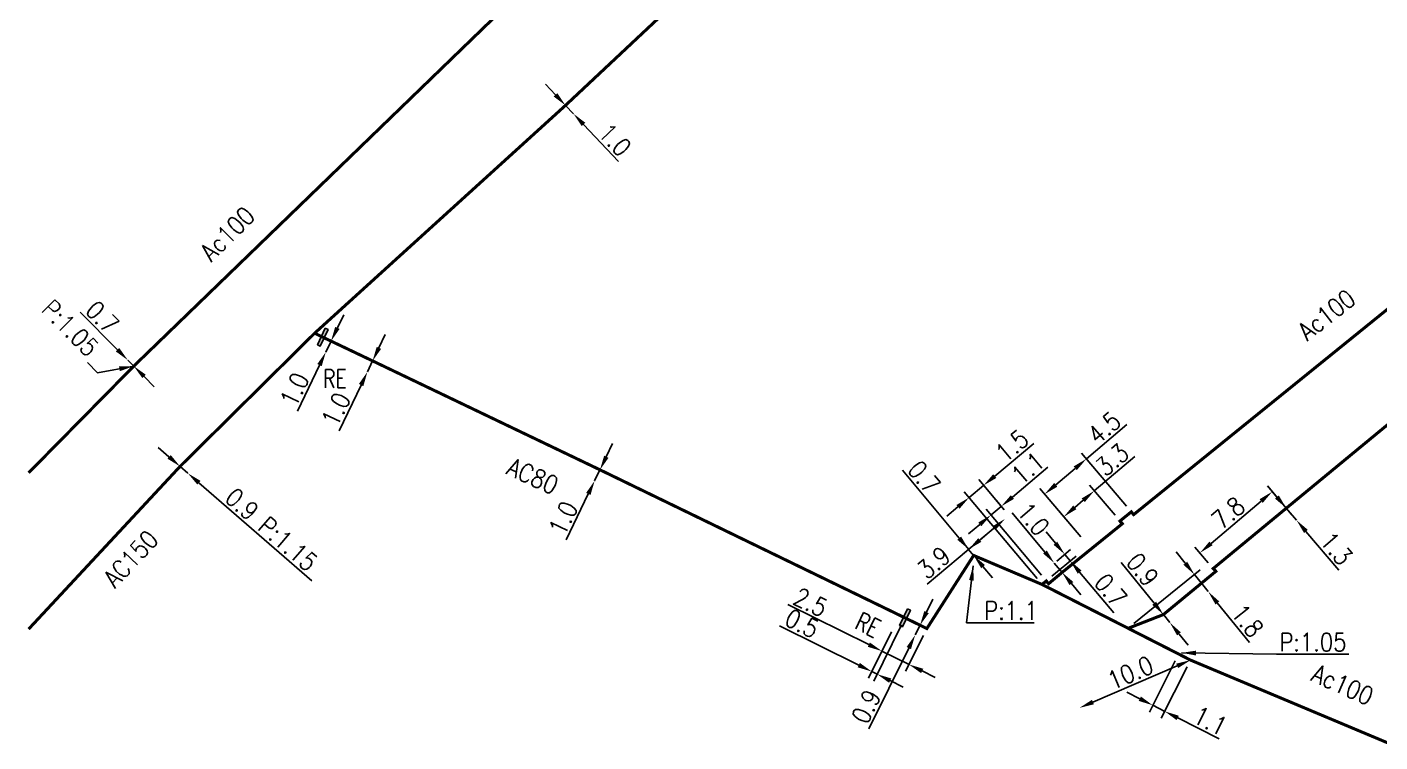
# Model space of a CAD drawing. Header units: millimetres. Extents: x 138988 to 140002, y 128990 to 130001.
# Drawn here: x 138999.9 to 139111.2, y 129249.7 to 129308.6 of the extents above; entities that cross this region are included whole.
import ezdxf
from ezdxf.enums import TextEntityAlignment as Align

# ---------------------------------------------------------------- set-up
doc = ezdxf.new("R2010")
doc.units = ezdxf.units.MM
doc.header["$PDMODE"] = 34
doc.linetypes.add('L_25_AP', pattern=[2000, 1000, 1000])
doc.layers.get('0').update_dxf_attribs({"linetype": 'CONTINUOUS'})
doc.layers.get('Defpoints').update_dxf_attribs({"linetype": 'CONTINUOUS'})
doc.layers.add('L_150', color=1, linetype='CONTINUOUS')
doc.layers.add('L_340', color=7, linetype='CONTINUOUS')
doc.styles.get("Standard").update_dxf_attribs({"font": 'romans.shx', "width": 0.85})
doc.dimstyles.get("Standard").update_dxf_attribs({"dimtxt": 1.5, "dimasz": 1.2, "dimexe": 0.625, "dimexo": 0.625, "dimgap": 0.25, "dimtad": 1, "dimdec": 1, "dimzin": 0, "dimdsep": 46, "dimtxsty": 'Standard', "dimcen": -0.5, "dimadec": 0, "dimazin": 0, "dimtfac": 1, "dimtdec": 1, "dimtmove": 0, "dimatfit": 3, "dimfxl": 0, "dimtolj": 1, "dimtzin": 0, "dimarcsym": 0})

# ---------------------------------------------------------------- blocks, each defined once
blk = doc.blocks.new('*D971')
at = {"layer": 'Defpoints', "color": 0, "linetype": 'Continuous', "transparency": 16777216}
for p in [(139084.17, 129264.21), (139084.44, 129264.45), (139084.81, 129263.45)]:
    blk.add_point(p, dxfattribs=at)
at = {"layer": 'L_150', "color": 0, "linetype": 'Continuous', "lineweight": -2, "transparency": 16777216}
for p, q in [((139083.67, 129265.36), (139080.98, 129268.58)), ((139084.64, 129264.62), (139084.92, 129264.85)), ((139085.08, 129263.68), (139084.44, 129264.45)), ((139085.29, 129263.85), (139085.56, 129264.08)), ((139085.85, 129262.76), (139086.62, 129261.84))]:
    blk.add_line(p, q, dxfattribs=at)
at = {"layer": 'L_150', "color": 0, "linetype": 'Continuous', "transparency": 16777216}
for points in [[(139083.82, 129265.49), (139083.52, 129265.24), (139084.44, 129264.45)], [(139086.01, 129262.89), (139085.7, 129262.63), (139085.08, 129263.68)]]:
    blk.add_solid(points, dxfattribs=at)
at = {"layer": 'L_150', "color": 0, "linetype": 'Continuous', "transparency": 16777216, "insert": (139082.71, 129268.07), "char_height": 1.5, "attachment_point": 5, "rotation": 309.9593}
blk.add_mtext('\\A1;1.0', dxfattribs=at)
blk = doc.blocks.new('*D972')
at = {"layer": 'Defpoints', "color": 0, "linetype": 'Continuous', "transparency": 16777216}
for p in [(139080.07, 129269.12), (139080.7, 129268.36), (139083.78, 129262.98)]:
    blk.add_point(p, dxfattribs=at)
at = {"layer": 'L_150', "color": 0, "linetype": 'Continuous', "lineweight": -2, "transparency": 16777216}
for p, q in [((139080.99, 129269.89), (139083.92, 129272.35)), ((139079.23, 129268.41), (139080.07, 129269.12)), ((139080.3, 129268.84), (139079.67, 129269.6)), ((139083.38, 129263.46), (139078.82, 129268.89)), ((139078.31, 129267.64), (139077.39, 129266.87))]:
    blk.add_line(p, q, dxfattribs=at)
at = {"layer": 'L_150', "color": 0, "linetype": 'Continuous', "transparency": 16777216}
for points in [[(139080.86, 129270.04), (139081.12, 129269.74), (139080.07, 129269.12)], [(139078.18, 129267.79), (139078.43, 129267.49), (139079.23, 129268.41)]]:
    blk.add_solid(points, dxfattribs=at)
at = {"layer": 'L_150', "color": 0, "linetype": 'Continuous', "transparency": 16777216, "insert": (139082.27, 129272.27), "char_height": 1.5, "attachment_point": 5, "rotation": 39.9593}
blk.add_mtext('\\A1;1.1', dxfattribs=at)
blk = doc.blocks.new('*D973')
at = {"layer": 'Defpoints', "color": 0, "linetype": 'Continuous', "transparency": 16777216}
for p in [(139085.75, 129264.63), (139084.17, 129264.22), (139083.77, 129262.97)]:
    blk.add_point(p, dxfattribs=at)
at = {"layer": 'L_150', "color": 0, "linetype": 'Continuous', "lineweight": -2, "transparency": 16777216}
for p, q in [((139084.53, 129266.09), (139083.76, 129267.01)), ((139084.25, 129263.37), (139086.23, 129265.03)), ((139084.65, 129264.62), (139085.78, 129265.57)), ((139085.3, 129265.17), (139085.75, 129264.63)), ((139086.52, 129263.71), (139089.33, 129260.36))]:
    blk.add_line(p, q, dxfattribs=at)
at = {"layer": 'L_150', "color": 0, "linetype": 'Continuous', "transparency": 16777216}
for points in [[(139084.68, 129266.21), (139084.38, 129265.96), (139085.3, 129265.17)], [(139086.68, 129263.84), (139086.37, 129263.58), (139085.75, 129264.63)]]:
    blk.add_solid(points, dxfattribs=at)
at = {"layer": 'L_150', "color": 0, "linetype": 'Continuous', "transparency": 16777216, "insert": (139089.08, 129262.22), "char_height": 1.5, "attachment_point": 5, "rotation": 309.9593}
blk.add_mtext('\\A1;0.7', dxfattribs=at)
blk = doc.blocks.new('*D983')
at = {"layer": 'Defpoints', "color": 0, "linetype": 'Continuous', "transparency": 16777216}
for p in [(139093.42, 129260.21), (139093.95, 129259.55), (139093.95, 129259.55)]:
    blk.add_point(p, dxfattribs=at)
at = {"layer": 'L_150', "color": 0, "linetype": 'Continuous', "lineweight": -2, "transparency": 16777216}
for p, q in [((139092.66, 129261.14), (139089.95, 129264.49)), ((139093.95, 129259.55), (139093.42, 129260.21)), ((139094.71, 129258.61), (139095.46, 129257.68))]:
    blk.add_line(p, q, dxfattribs=at)
at = {"layer": 'L_150', "color": 0, "linetype": 'Continuous', "transparency": 16777216}
for points in [[(139092.82, 129261.27), (139092.51, 129261.01), (139093.42, 129260.21)], [(139094.86, 129258.74), (139094.55, 129258.49), (139093.95, 129259.55)]]:
    blk.add_solid(points, dxfattribs=at)
at = {"layer": 'L_150', "color": 0, "linetype": 'Continuous', "transparency": 16777216, "insert": (139091.71, 129263.91), "char_height": 1.5, "attachment_point": 5, "rotation": 308.9631}
blk.add_mtext('\\A1;0.9', dxfattribs=at)
blk = doc.blocks.new('*D984')
at = {"layer": 'Defpoints', "color": 0, "linetype": 'Continuous', "transparency": 16777216}
for p in [(139103.54, 129268.97), (139104.38, 129267.98), (139104.38, 129267.98)]:
    blk.add_point(p, dxfattribs=at)
at = {"layer": 'L_150', "color": 0, "linetype": 'Continuous', "lineweight": -2, "transparency": 16777216}
for p, q in [((139102.76, 129269.89), (139101.99, 129270.8)), ((139103.54, 129268.97), (139104.38, 129267.98)), ((139105.15, 129267.06), (139107.86, 129263.86))]:
    blk.add_line(p, q, dxfattribs=at)
at = {"layer": 'L_150', "color": 0, "linetype": 'Continuous', "transparency": 16777216}
for points in [[(139102.92, 129270.02), (139102.61, 129269.76), (139103.54, 129268.97)], [(139105.31, 129267.19), (139105, 129266.93), (139104.38, 129267.98)]]:
    blk.add_solid(points, dxfattribs=at)
at = {"layer": 'L_150', "color": 0, "linetype": 'Continuous', "transparency": 16777216, "insert": (139107.66, 129265.65), "char_height": 1.5, "attachment_point": 5, "rotation": 310.2413}
blk.add_mtext('\\A1;1.3', dxfattribs=at)
blk = doc.blocks.new('*D985')
at = {"layer": 'Defpoints', "color": 0, "linetype": 'Continuous', "transparency": 16777216}
for p in [(139102.38, 129270.33), (139104.38, 129267.98), (139097.52, 129264)]:
    blk.add_point(p, dxfattribs=at)
at = {"layer": 'L_150', "color": 0, "linetype": 'Continuous', "lineweight": -2, "transparency": 16777216}
for p, q in [((139103.97, 129268.45), (139101.98, 129270.81)), ((139097.34, 129266.07), (139101.47, 129269.56)), ((139097.11, 129264.48), (139096.02, 129265.77))]:
    blk.add_line(p, q, dxfattribs=at)
at = {"layer": 'L_150', "color": 0, "linetype": 'Continuous', "transparency": 16777216}
for points in [[(139101.34, 129269.71), (139101.6, 129269.41), (139102.38, 129270.33)], [(139097.21, 129266.22), (139097.47, 129265.92), (139096.43, 129265.29)]]:
    blk.add_solid(points, dxfattribs=at)
at = {"layer": 'L_150', "color": 0, "linetype": 'Continuous', "transparency": 16777216, "insert": (139098.76, 129268.58), "char_height": 1.5, "attachment_point": 5, "rotation": 40.2413}
blk.add_mtext('\\A1;7.8', dxfattribs=at)
blk = doc.blocks.new('*D1002')
at = {"layer": 'Defpoints', "color": 0, "linetype": 'Continuous', "transparency": 16777216}
for p in [(139078.62, 129270.85), (139080.7, 129268.36), (139083.43, 129262.69)]:
    blk.add_point(p, dxfattribs=at)
at = {"layer": 'L_150', "color": 0, "linetype": 'Continuous', "lineweight": -2, "transparency": 16777216}
for p, q in [((139079.54, 129271.62), (139082.75, 129274.31)), ((139080.3, 129268.84), (139078.22, 129271.33)), ((139083.03, 129263.17), (139077.03, 129270.33)), ((139077.43, 129269.85), (139078.62, 129270.85)), ((139076.51, 129269.08), (139075.59, 129268.31))]:
    blk.add_line(p, q, dxfattribs=at)
at = {"layer": 'L_150', "color": 0, "linetype": 'Continuous', "transparency": 16777216}
for points in [[(139079.41, 129271.77), (139079.67, 129271.46), (139078.62, 129270.85)], [(139076.38, 129269.23), (139076.64, 129268.93), (139077.43, 129269.85)]]:
    blk.add_solid(points, dxfattribs=at)
at = {"layer": 'L_150', "color": 0, "linetype": 'Continuous', "transparency": 16777216, "insert": (139080.96, 129274.11), "char_height": 1.5, "attachment_point": 5, "rotation": 39.9593}
blk.add_mtext('\\A1;1.5', dxfattribs=at)
blk = doc.blocks.new('*D1003')
at = {"layer": 'Defpoints', "color": 0, "linetype": 'Continuous', "transparency": 16777216}
for p in [(139085.22, 129268.26), (139089.84, 129267.91), (139087.04, 129266.12)]:
    blk.add_point(p, dxfattribs=at)
at = {"layer": 'L_150', "color": 0, "linetype": 'Continuous', "lineweight": -2, "transparency": 16777216}
for p, q in [((139087.73, 129270.4), (139091.07, 129273.23)), ((139089.44, 129268.39), (139087.33, 129270.87)), ((139086.13, 129269.04), (139086.82, 129269.62)), ((139086.63, 129266.6), (139084.81, 129268.74))]:
    blk.add_line(p, q, dxfattribs=at)
at = {"layer": 'L_150', "color": 0, "linetype": 'Continuous', "transparency": 16777216}
for points in [[(139086.69, 129269.77), (139086.95, 129269.47), (139087.73, 129270.4)], [(139086, 129269.19), (139086.26, 129268.89), (139085.22, 129268.26)]]:
    blk.add_solid(points, dxfattribs=at)
at = {"layer": 'L_150', "color": 0, "linetype": 'Continuous', "transparency": 16777216, "insert": (139089.21, 129272.96), "char_height": 1.5, "attachment_point": 5, "rotation": 40.3121}
blk.add_mtext('\\A1;3.3', dxfattribs=at)
blk = doc.blocks.new('*D1004')
at = {"layer": 'Defpoints', "color": 0, "linetype": 'Continuous', "transparency": 16777216}
for p in [(139083.64, 129270.12), (139090.78, 129268.67), (139087.04, 129266.12)]:
    blk.add_point(p, dxfattribs=at)
at = {"layer": 'L_150', "color": 0, "linetype": 'Continuous', "lineweight": -2, "transparency": 16777216}
for p, q in [((139087.08, 129273.03), (139090.41, 129275.86)), ((139090.37, 129269.15), (139086.67, 129273.51)), ((139084.56, 129270.89), (139086.16, 129272.25)), ((139086.63, 129266.6), (139083.24, 129270.6))]:
    blk.add_line(p, q, dxfattribs=at)
at = {"layer": 'L_150', "color": 0, "linetype": 'Continuous', "transparency": 16777216}
for points in [[(139086.03, 129272.41), (139086.29, 129272.1), (139087.08, 129273.03)], [(139084.43, 129271.05), (139084.69, 129270.74), (139083.64, 129270.12)]]:
    blk.add_solid(points, dxfattribs=at)
at = {"layer": 'L_150', "color": 0, "linetype": 'Continuous', "transparency": 16777216, "insert": (139088.55, 129275.59), "char_height": 1.5, "attachment_point": 5, "rotation": 40.3121}
blk.add_mtext('\\A1;4.5', dxfattribs=at)
blk = doc.blocks.new('*D1036')
at = {"layer": 'Defpoints', "color": 0, "linetype": 'Continuous', "transparency": 16777216}
for p in [(139097.11, 129262.1), (139097.11, 129262.1), (139090.52, 129259.08)]:
    blk.add_point(p, dxfattribs=at)
at = {"layer": 'L_150', "color": 0, "linetype": 'Continuous', "lineweight": -2, "transparency": 16777216}
for p, q in [((139095.22, 129264.43), (139094.47, 129265.37)), ((139091, 129259.48), (139096.46, 129263.89)), ((139095.98, 129263.5), (139097.11, 129262.1)), ((139097.86, 129261.17), (139100.5, 129257.91))]:
    blk.add_line(p, q, dxfattribs=at)
at = {"layer": 'L_150', "color": 0, "linetype": 'Continuous', "transparency": 16777216}
for points in [[(139095.38, 129264.56), (139095.07, 129264.31), (139095.98, 129263.5)], [(139098.02, 129261.29), (139097.71, 129261.04), (139097.11, 129262.1)]]:
    blk.add_solid(points, dxfattribs=at)
at = {"layer": 'L_150', "color": 0, "linetype": 'Continuous', "transparency": 16777216, "insert": (139100.34, 129259.7), "char_height": 1.5, "attachment_point": 5, "rotation": 308.9632}
blk.add_mtext('\\A1;1.8', dxfattribs=at)
blk = doc.blocks.new('*D1037')
at = {"layer": 'Defpoints', "color": 0, "linetype": 'Continuous', "transparency": 16777216}
for p in [(139024.9, 129282.73), (139024.47, 129281.83), (139024.47, 129281.83)]:
    blk.add_point(p, dxfattribs=at)
at = {"layer": 'L_150', "color": 0, "linetype": 'Continuous', "lineweight": -2, "transparency": 16777216}
for p, q in [((139025.42, 129283.82), (139025.94, 129284.9)), ((139024.9, 129282.73), (139024.47, 129281.83)), ((139023.95, 129280.75), (139022.14, 129276.97))]:
    blk.add_line(p, q, dxfattribs=at)
at = {"layer": 'L_150', "color": 0, "linetype": 'Continuous', "transparency": 16777216}
for points in [[(139025.24, 129283.9), (139025.6, 129283.73), (139024.9, 129282.73)], [(139023.77, 129280.84), (139024.13, 129280.66), (139024.47, 129281.83)]]:
    blk.add_solid(points, dxfattribs=at)
at = {"layer": 'L_150', "color": 0, "linetype": 'Continuous', "transparency": 16777216, "insert": (139021.89, 129278.75), "char_height": 1.5, "attachment_point": 5, "rotation": 64.4162}
blk.add_mtext('\\A1;1.0', dxfattribs=at)
blk = doc.blocks.new('*D1038')
at = {"layer": 'Defpoints', "color": 0, "linetype": 'Continuous', "transparency": 16777216}
for p in [(139047.04, 129272.13), (139046.6, 129271.23), (139046.6, 129271.23)]:
    blk.add_point(p, dxfattribs=at)
at = {"layer": 'L_150', "color": 0, "linetype": 'Continuous', "lineweight": -2, "transparency": 16777216}
for p, q in [((139047.56, 129273.21), (139048.08, 129274.29)), ((139047.04, 129272.13), (139046.6, 129271.23)), ((139046.08, 129270.15), (139044.26, 129266.37))]:
    blk.add_line(p, q, dxfattribs=at)
at = {"layer": 'L_150', "color": 0, "linetype": 'Continuous', "transparency": 16777216}
for points in [[(139047.38, 129273.29), (139047.74, 129273.12), (139047.04, 129272.13)], [(139045.9, 129270.23), (139046.26, 129270.06), (139046.6, 129271.23)]]:
    blk.add_solid(points, dxfattribs=at)
at = {"layer": 'L_150', "color": 0, "linetype": 'Continuous', "transparency": 16777216, "insert": (139044.01, 129268.15), "char_height": 1.5, "attachment_point": 5, "rotation": 64.2594}
blk.add_mtext('\\A1;1.0', dxfattribs=at)
blk = doc.blocks.new('*D1039')
at = {"layer": 'Defpoints', "color": 0, "linetype": 'Continuous', "transparency": 16777216}
for p in [(139073.39, 129259.34), (139072.99, 129258.53), (139072.99, 129258.53)]:
    blk.add_point(p, dxfattribs=at)
at = {"layer": 'L_150', "color": 0, "linetype": 'Continuous', "lineweight": -2, "transparency": 16777216}
for p, q in [((139073.92, 129260.41), (139074.45, 129261.49)), ((139073.39, 129259.34), (139072.99, 129258.53)), ((139072.46, 129257.45), (139069.17, 129250.8))]:
    blk.add_line(p, q, dxfattribs=at)
at = {"layer": 'L_150', "color": 0, "linetype": 'Continuous', "transparency": 16777216}
for points in [[(139073.74, 129260.5), (139074.1, 129260.32), (139073.39, 129259.34)], [(139072.28, 129257.54), (139072.64, 129257.36), (139072.99, 129258.53)]]:
    blk.add_solid(points, dxfattribs=at)
at = {"layer": 'L_150', "color": 0, "linetype": 'Continuous', "transparency": 16777216, "insert": (139068.96, 129252.64), "char_height": 1.5, "attachment_point": 5, "rotation": 63.6956}
blk.add_mtext('\\A1;0.9', dxfattribs=at)
blk = doc.blocks.new('*D1040')
at = {"layer": 'Defpoints', "color": 0, "linetype": 'Continuous', "transparency": 16777216}
for p in [(139071.31, 129259.36), (139073.95, 129259.06), (139070.25, 129257.2)]:
    blk.add_point(p, dxfattribs=at)
at = {"layer": 'L_150', "color": 0, "linetype": 'Continuous', "lineweight": -2, "transparency": 16777216}
for p, q in [((139069.17, 129257.74), (139062.51, 129261.03)), ((139071.03, 129258.8), (139069.97, 129256.64)), ((139073.67, 129258.5), (139072.2, 129255.54)), ((139072.48, 129256.1), (139070.25, 129257.2)), ((139073.56, 129255.57), (139074.63, 129255.04))]:
    blk.add_line(p, q, dxfattribs=at)
at = {"layer": 'L_150', "color": 0, "linetype": 'Continuous', "transparency": 16777216}
for points in [[(139069.26, 129257.91), (139069.08, 129257.56), (139070.25, 129257.2)], [(139073.65, 129255.75), (139073.47, 129255.39), (139072.48, 129256.1)]]:
    blk.add_solid(points, dxfattribs=at)
at = {"layer": 'L_150', "color": 0, "linetype": 'Continuous', "transparency": 16777216, "insert": (139064.38, 129261.22), "char_height": 1.5, "attachment_point": 5, "rotation": 333.6956}
blk.add_mtext('\\A1;2.5', dxfattribs=at)
blk = doc.blocks.new('*D1041')
at = {"layer": 'Defpoints', "color": 0, "linetype": 'Continuous', "transparency": 16777216}
for p in [(139071.31, 129259.36), (139072.15, 129259.94), (139069.41, 129255.52)]:
    blk.add_point(p, dxfattribs=at)
at = {"layer": 'L_340', "color": 0, "linetype": 'Continuous', "lineweight": -2, "transparency": 16777216}
for p, q in [((139068.34, 129256.05), (139061.81, 129259.28)), ((139071.87, 129259.37), (139069.58, 129254.74)), ((139071.03, 129258.8), (139069.14, 129254.96)), ((139069.86, 129255.3), (139069.41, 129255.52)), ((139070.93, 129254.77), (139072.01, 129254.24))]:
    blk.add_line(p, q, dxfattribs=at)
at = {"layer": 'L_340', "color": 0, "linetype": 'Continuous', "transparency": 16777216}
for points in [[(139068.43, 129256.23), (139068.25, 129255.87), (139069.41, 129255.52)], [(139071.02, 129254.95), (139070.84, 129254.59), (139069.86, 129255.3)]]:
    blk.add_solid(points, dxfattribs=at)
at = {"layer": 'L_340', "color": 0, "linetype": 'Continuous', "transparency": 16777216, "insert": (139063.67, 129259.48), "char_height": 1.5, "attachment_point": 5, "rotation": 333.6956}
blk.add_mtext('\\A1;0.5', dxfattribs=at)
blk = doc.blocks.new('*D1042')
at = {"layer": 'Defpoints', "color": 0, "linetype": 'Continuous', "transparency": 16777216}
for p in [(139080.38, 129268.09), (139080.38, 129268.09), (139077.8, 129265.08)]:
    blk.add_point(p, dxfattribs=at)
at = {"layer": 'L_150', "color": 0, "linetype": 'Continuous', "lineweight": -2, "transparency": 16777216}
for p, q in [((139079.46, 129267.32), (139078.31, 129266.35)), ((139077.4, 129265.56), (139076.98, 129266.06)), ((139077.39, 129265.58), (139073.97, 129262.72))]:
    blk.add_line(p, q, dxfattribs=at)
at = {"layer": 'L_150', "color": 0, "linetype": 'Continuous', "transparency": 16777216}
for points in [[(139079.33, 129267.47), (139079.59, 129267.16), (139080.38, 129268.09)], [(139078.18, 129266.5), (139078.43, 129266.2), (139077.39, 129265.58)]]:
    blk.add_solid(points, dxfattribs=at)
at = {"layer": 'L_150', "color": 0, "linetype": 'Continuous', "transparency": 16777216, "insert": (139074.52, 129264.49), "char_height": 1.5, "attachment_point": 5, "rotation": 39.9593}
blk.add_mtext('\\A1;3.9', dxfattribs=at)
blk = doc.blocks.new('*D1043')
at = {"layer": 'Defpoints', "color": 0, "linetype": 'Continuous', "transparency": 16777216}
for p in [(139080.38, 129268.09), (139077.39, 129265.58), (139077.8, 129265.08)]:
    blk.add_point(p, dxfattribs=at)
at = {"layer": 'L_150', "color": 0, "linetype": 'Continuous', "lineweight": -2, "transparency": 16777216}
for p, q in [((139076.62, 129266.5), (139071.93, 129272.09)), ((139079.9, 129267.69), (139076.91, 129265.18)), ((139077.8, 129265.08), (139077.39, 129265.58)), ((139078.57, 129264.16), (139079.35, 129263.24))]:
    blk.add_line(p, q, dxfattribs=at)
at = {"layer": 'L_150', "color": 0, "linetype": 'Continuous', "transparency": 16777216}
for points in [[(139076.77, 129266.63), (139076.46, 129266.37), (139077.39, 129265.58)], [(139078.73, 129264.29), (139078.42, 129264.03), (139077.8, 129265.08)]]:
    blk.add_solid(points, dxfattribs=at)
at = {"layer": 'L_150', "color": 0, "linetype": 'Continuous', "transparency": 16777216, "insert": (139073.72, 129271.52), "char_height": 1.5, "attachment_point": 5, "rotation": 309.9593}
blk.add_mtext('\\A1;0.7', dxfattribs=at)
blk = doc.blocks.new('*D1048')
at = {"layer": 'Defpoints', "color": 0, "linetype": 'Continuous', "transparency": 16777216}
for p in [(139095.66, 129256.46), (139086.52, 129252.53), (139086.52, 129252.53)]:
    blk.add_point(p, dxfattribs=at)
at = {"layer": 'L_150', "color": 0, "linetype": 'Continuous', "lineweight": -2, "transparency": 16777216}
blk.add_line((139094.56, 129255.99), (139087.62, 129253), dxfattribs=at)
at = {"layer": 'L_150', "color": 0, "linetype": 'Continuous', "transparency": 16777216}
for points in [[(139094.48, 129256.17), (139094.64, 129255.81), (139095.66, 129256.46)], [(139087.54, 129253.19), (139087.7, 129252.82), (139086.52, 129252.53)]]:
    blk.add_solid(points, dxfattribs=at)
at = {"layer": 'L_150', "color": 0, "linetype": 'Continuous', "transparency": 16777216, "insert": (139090.7, 129255.42), "char_height": 1.5, "attachment_point": 5, "rotation": 23.2828}
blk.add_mtext('\\A1;10.0', dxfattribs=at)
blk = doc.blocks.new('*D1049')
at = {"layer": 'Defpoints', "color": 0, "linetype": 'Continuous', "transparency": 16777216}
for p in [(139094.68, 129256.96), (139095.66, 129256.46), (139093.53, 129252.24)]:
    blk.add_point(p, dxfattribs=at)
at = {"layer": 'L_150', "color": 0, "linetype": 'Continuous', "lineweight": -2, "transparency": 16777216}
for p, q in [((139094.4, 129256.4), (139092.27, 129252.18)), ((139095.38, 129255.91), (139093.25, 129251.68)), ((139091.48, 129253.28), (139090.41, 129253.82)), ((139092.55, 129252.74), (139093.53, 129252.24)), ((139094.6, 129251.7), (139098.01, 129249.98))]:
    blk.add_line(p, q, dxfattribs=at)
at = {"layer": 'L_150', "color": 0, "linetype": 'Continuous', "transparency": 16777216}
for points in [[(139091.57, 129253.46), (139091.39, 129253.1), (139092.55, 129252.74)], [(139094.69, 129251.88), (139094.51, 129251.52), (139093.53, 129252.24)]]:
    blk.add_solid(points, dxfattribs=at)
at = {"layer": 'L_150', "color": 0, "linetype": 'Continuous', "transparency": 16777216, "insert": (139097.29, 129251.46), "char_height": 1.5, "attachment_point": 5, "rotation": 333.2059}
blk.add_mtext('\\A1;1.1', dxfattribs=at)
blk = doc.blocks.new('*D1050')
at = {"layer": 'Defpoints', "color": 0, "linetype": 'Continuous', "transparency": 16777216}
for p in [(139114.74, 129249.31), (139114.74, 129249.31), (139114.4, 129248.59)]:
    blk.add_point(p, dxfattribs=at)
at = {"layer": 'L_150', "color": 0, "linetype": 'Continuous', "lineweight": -2, "transparency": 16777216}
for p, q in [((139115.27, 129250.39), (139115.79, 129251.47)), ((139114.74, 129249.31), (139114.4, 129248.59)), ((139113.87, 129247.51), (139111.97, 129243.57))]:
    blk.add_line(p, q, dxfattribs=at)
at = {"layer": 'L_150', "color": 0, "linetype": 'Continuous', "transparency": 16777216}
for points in [[(139115.09, 129250.48), (139115.45, 129250.3), (139114.74, 129249.31)], [(139113.69, 129247.59), (139114.05, 129247.42), (139114.4, 129248.59)]]:
    blk.add_solid(points, dxfattribs=at)
at = {"layer": 'L_150', "color": 0, "linetype": 'Continuous', "transparency": 16777216, "insert": (139111.76, 129245.43), "char_height": 1.5, "attachment_point": 5, "rotation": 64.2284}
blk.add_mtext('\\A1;0.8', dxfattribs=at)
blk = doc.blocks.new('L_340_20')
at = {"linetype": 'Continuous'}
blk.add_hatch(color=0, dxfattribs=at).paths.add_polyline_path([(0.125, 0.75), (-0.125, 0.75), (-0.125, -0.75), (0.125, -0.75)])
at = {"color": 0, "linetype": 'Continuous'}
blk.add_lwpolyline([(-0.125, 0.75), (0.125, 0.75), (0.125, -0.75), (-0.125, -0.75)], close=True, dxfattribs=at)
at = {"color": 0, "linetype": 'Continuous', "width": 0.75}
for tag, height, flags, p in [('RE', 1.5, 8, (0, 3)), ('DEF_LEG', 1.2, 3, (0, -5)), ('DEF_COUP', 1.2, 3, (0, -7.5)), ('DEF_TYPE', 1.2, 3, (0, -10))]:
    blk.add_attdef(tag, text='', height=height, dxfattribs=dict(at, flags=flags)).set_placement(p, align=Align.MIDDLE)
blk = doc.blocks.new('*D1066')
at = {"layer": 'Defpoints', "color": 0, "linetype": 'Continuous', "transparency": 16777216}
for p in [(139012.47, 129272.41), (139013.11, 129271.85), (139013.11, 129271.85)]:
    blk.add_point(p, dxfattribs=at)
at = {"layer": 'L_150', "color": 0, "linetype": 'Continuous', "lineweight": -2, "transparency": 16777216}
for p, q in [((139011.56, 129273.2), (139010.66, 129273.98)), ((139012.47, 129272.41), (139013.11, 129271.85)), ((139014.02, 129271.07), (139023.33, 129262.98))]:
    blk.add_line(p, q, dxfattribs=at)
at = {"layer": 'L_150', "color": 0, "linetype": 'Continuous', "transparency": 16777216}
for points in [[(139011.7, 129273.35), (139011.43, 129273.05), (139012.47, 129272.41)], [(139014.15, 129271.22), (139013.89, 129270.92), (139013.11, 129271.85)]]:
    blk.add_solid(points, dxfattribs=at)
at = {"layer": 'L_150', "color": 0, "linetype": 'Continuous', "transparency": 16777216, "insert": (139019.99, 129267.21), "char_height": 1.5, "attachment_point": 5, "rotation": 319.054}
blk.add_mtext('\\A1;0.9 P:1.15', dxfattribs=at)
blk = doc.blocks.new('*D1067')
at = {"layer": 'Defpoints', "color": 0, "linetype": 'Continuous', "transparency": 16777216}
for p in [(139008.17, 129281.16), (139008.17, 129281.16), (139008.66, 129280.67)]:
    blk.add_point(p, dxfattribs=at)
at = {"layer": 'L_150', "color": 0, "linetype": 'Continuous', "lineweight": -2, "transparency": 16777216}
for p, q in [((139007.32, 129282.02), (139004.24, 129285.12)), ((139008.66, 129280.67), (139008.17, 129281.16)), ((139009.51, 129279.82), (139010.35, 129278.96))]:
    blk.add_line(p, q, dxfattribs=at)
at = {"layer": 'L_150', "color": 0, "linetype": 'Continuous', "transparency": 16777216}
for points in [[(139007.47, 129282.16), (139007.18, 129281.88), (139008.17, 129281.16)], [(139009.65, 129279.96), (139009.37, 129279.68), (139008.66, 129280.67)]]:
    blk.add_solid(points, dxfattribs=at)
at = {"layer": 'L_150', "color": 0, "linetype": 'Continuous', "transparency": 16777216, "insert": (139006.07, 129284.7), "char_height": 1.5, "attachment_point": 5, "rotation": 314.7812}
blk.add_mtext('\\A1;0.7', dxfattribs=at)
blk = doc.blocks.new('*D1074')
at = {"layer": 'Defpoints', "color": 0, "linetype": 'Continuous', "transparency": 16777216}
for p in [(139027.89, 129280.19), (139027.89, 129280.19), (139028.32, 129281.1)]:
    blk.add_point(p, dxfattribs=at)
at = {"layer": 'L_150', "color": 0, "linetype": 'Continuous', "lineweight": -2, "transparency": 16777216}
for p, q in [((139028.84, 129282.18), (139029.36, 129283.26)), ((139028.32, 129281.1), (139027.89, 129280.19)), ((139027.37, 129279.11), (139025.57, 129275.33))]:
    blk.add_line(p, q, dxfattribs=at)
at = {"layer": 'L_150', "color": 0, "linetype": 'Continuous', "transparency": 16777216}
for points in [[(139028.66, 129282.26), (139029.02, 129282.09), (139028.32, 129281.1)], [(139027.19, 129279.2), (139027.56, 129279.02), (139027.89, 129280.19)]]:
    blk.add_solid(points, dxfattribs=at)
at = {"layer": 'L_150', "color": 0, "linetype": 'Continuous', "transparency": 16777216, "insert": (139025.31, 129277.11), "char_height": 1.5, "attachment_point": 5, "rotation": 64.4162}
blk.add_mtext('\\A1;1.0', dxfattribs=at)
blk = doc.blocks.new('*D1075')
at = {"layer": 'Defpoints', "color": 0, "linetype": 'Continuous', "transparency": 16777216}
for p in [(139044.2, 129302.14), (139044.86, 129301.45), (139044.86, 129301.45)]:
    blk.add_point(p, dxfattribs=at)
at = {"layer": 'L_150', "color": 0, "linetype": 'Continuous', "lineweight": -2, "transparency": 16777216}
for p, q in [((139043.38, 129303.01), (139042.56, 129303.88)), ((139044.2, 129302.14), (139044.86, 129301.45)), ((139045.68, 129300.58), (139048.56, 129297.53))]:
    blk.add_line(p, q, dxfattribs=at)
at = {"layer": 'L_150', "color": 0, "linetype": 'Continuous', "transparency": 16777216}
for points in [[(139043.53, 129303.15), (139043.23, 129302.87), (139044.2, 129302.14)], [(139045.83, 129300.71), (139045.53, 129300.44), (139044.86, 129301.45)]]:
    blk.add_solid(points, dxfattribs=at)
at = {"layer": 'L_150', "color": 0, "linetype": 'Continuous', "transparency": 16777216, "insert": (139048.26, 129299.3), "char_height": 1.5, "attachment_point": 5, "rotation": 313.363}
blk.add_mtext('\\A1;1.0', dxfattribs=at)

msp = doc.modelspace()

# ---------------------------------------------------------------- linework, layer by layer
at = {"layer": 'L_150', "linetype": 'L_25_AP', "const_width": 0.25, "flags": 128}
for points in [[(139000, 129259.01), (139012.47, 129272.41), (139023.55, 129283.38), (139044.2, 129302.14), (139064.48, 129321.16), (139094.12, 129348.94), (139117.12, 129370.61), (139139.79, 129391.7), (139141.69, 129393.63), (139144.44, 129396.23), (139145.6, 129397.34), (139145.6, 129397.34), (139145.6, 129397.34), (139145.6, 129397.34), (139145.6, 129397.34), (139145.6, 129397.34), (139151.34, 129409.19), (139151.34, 129409.19), (139152.18, 129411.04), (139153.28, 129412.94), (139153.45, 129413.55), (139154.7, 129415.76), (139162.6, 129430.5), (139163.06, 129431.93), (139171.37, 129457.53), (139189.8, 129519.45), (139193.18, 129531.81), (139198.43, 129554.97), (139201.53, 129569.46), (139206.15, 129590.56), (139208.69, 129602.22), (139209.66, 129605.65), (139210.58, 129609.08)], [(139050.47, 129436.04), (139052.23, 129436.62), (139061.79, 129437.18), (139076.94, 129437.76), (139082.14, 129437.97), (139082.33, 129438.43), (139083.11, 129438.62), (139097.52, 129436.45), (139097.52, 129436.45), (139125.38, 129414.38), (139135.09, 129406.89), (139135.09, 129406.89), (139136.52, 129405.75), (139133.88, 129402.15), (139130.41, 129397.4), (139126.02, 129391.49), (139120.08, 129385.79), (139091.57, 129358.56), (139060.9, 129330.16), (139058.11, 129327.62), (139056.25, 129325.91), (139040.58, 129311.55), (139008.66, 129280.67), (139000, 129271.88)], [(139195.03, 129356.55), (139195.92, 129354.63), (139192.89, 129352.12), (139192.89, 129352.12), (139192.89, 129352.12), (139172.76, 129335.84), (139168.63, 129332.38), (139166.83, 129330.87), (139166.44, 129331.32), (139165.1, 129330.2), (139165.48, 129329.75), (139144.76, 129312.64), (139131.02, 129301.27), (139131.02, 129301.27), (139130.63, 129301.73), (139128.97, 129300.36), (139129.42, 129299.81), (139116.65, 129289.23), (139090.97, 129268.44), (139090.78, 129268.67), (139089.84, 129267.91), (139090.04, 129267.69), (139085.08, 129263.68), (139083.97, 129262.75), (139083.78, 129262.98), (139083.43, 129262.69)], [(139090.52, 129259.08), (139093.42, 129260.21), (139093.42, 129260.21), (139093.42, 129260.21), (139097.74, 129263.77), (139097.52, 129264), (139103.54, 129268.97), (139118.09, 129280.97), (139132.69, 129293.32), (139133.15, 129292.75), (139134.7, 129294.02), (139135.42, 129295.27), (139137.77, 129297.21), (139145.85, 129303.73), (139158.57, 129314.58), (139166.27, 129320.88), (139169.43, 129323.56), (139170.07, 129322.82), (139170.66, 129323.29), (139172.26, 129324.65), (139173.45, 129326.76), (139177.59, 129330.25), (139200.35, 129348.74), (139200.51, 129348.87), (139203.32, 129349.48), (139203.32, 129349.48)], [(139023.55, 129283.38), (139024.22, 129283.05)], [(139024.22, 129283.05), (139024.9, 129282.73), (139028.32, 129281.1), (139047.04, 129272.13), (139072.15, 129259.94)], [(139072.15, 129259.94), (139073.95, 129259.06), (139077.8, 129265.08), (139083.43, 129262.69), (139090.52, 129259.08), (139095.66, 129256.46), (139114.4, 129248.59), (139136.61, 129236.77), (139150.74, 129230.02), (139162.77, 129224.01), (139163.3, 129223.74), (139162.99, 129223.07), (139164.88, 129222.16), (139165.19, 129222.81), (139165.64, 129222.59), (139178.7, 129216.41), (139178.7, 129216.41), (139178.7, 129216.41), (139178.74, 129216.5), (139179.6, 129216.08)]]:
    msp.add_lwpolyline(points, dxfattribs=at)

# ---------------------------------------------------------------- block references
at = {"layer": 'L_340'}
ref = msp.add_blockref('L_340_20', (139024.22, 129283.05), dxfattribs=dict(at, rotation=334.7301860106994))
ref.add_attrib('RE', 'RE', dxfattribs={"layer": '0', "color": 0, "linetype": 'Continuous', "height": 1.5, "width": 0.75, "flags": 8}).set_placement((139025.22, 129279.64), align=Align.MIDDLE)
ref = msp.add_blockref('L_340_20', (139072.15, 129259.94), dxfattribs=dict(at, rotation=334.1013133656555))
ref.add_attrib('RE', 'RE', dxfattribs={"layer": '0', "color": 0, "linetype": 'Continuous', "height": 1.5, "rotation": 334.1013, "width": 0.75, "flags": 8}).set_placement((139069.11, 129259.36), align=Align.MIDDLE)

# ---------------------------------------------------------------- texts
at = {"layer": 'L_150', "linetype": 'Continuous', "width": 0.85}
for s, rotation, p in [('Ac100', 44.7812, (139016.37, 129291.57)), ('Ac100', 38.0014, (139106.86, 129284.9)), ('AC150', 47.0623, (139008.41, 129264.81))]:
    msp.add_text(s, height=1.5, rotation=rotation, dxfattribs=at).set_placement(p, align=Align.MIDDLE)
for s, rotation, p in [('AC80', 335.5713, (139039.23, 129271.83)), ('Ac100', 335.9874, (139105.48, 129254.81))]:
    msp.add_text(s, height=1.5, rotation=rotation, dxfattribs=at).set_placement(p)
at = {"layer": 'L_150', "linetype": 'Continuous', "insert": (139004.84, 129281.32), "char_height": 1.5, "attachment_point": 9, "rotation": 314.7812}
msp.add_mtext('P:1.05', dxfattribs=at)
at = {"layer": 'L_150', "linetype": 'Continuous', "char_height": 1.5}
for s, insert, attachment_point in [('P:1.1', (139078.66, 129260.54), 4), ('P:1.05', (139102.97, 129257.19), 7)]:
    msp.add_mtext(s, dxfattribs=dict(at, insert=insert, attachment_point=attachment_point))

# ---------------------------------------------------------------- dimensions: what is measured, and where the dimension line sits
at = {"layer": 'L_150', "linetype": 'Continuous'}
for base, p1, p2, angle, picture, middle in [((139044.856, 129301.448), (139044.20371322, 129302.13866776), (139044.856, 129301.448), 133.36296012, '*D1075', (139047.53013057, 129298.61652182)), ((139008.17, 129281.16), (139008.66, 129280.67), (139008.17, 129281.16), 314.7812, '*D1067', (139005.36, 129283.99)), ((139024.47, 129281.83), (139024.9, 129282.73), (139024.47, 129281.83), 64.4162, '*D1037', (139022.79, 129278.32)), ((139027.89, 129280.19), (139028.32, 129281.1), (139027.89, 129280.19), 64.4162, '*D1074', (139026.21, 129276.68)), ((139083.64, 129270.12), (139090.78, 129268.67), (139087.04, 129266.12), 40.3121, '*D1004', (139089.2, 129274.83)), ((139078.62, 129270.85), (139083.43, 129262.69), (139080.7, 129268.36), 219.9593, '*D1002', (139081.61, 129273.35)), ((139085.22, 129268.26), (139089.84, 129267.91), (139087.04, 129266.12), 40.3121, '*D1003', (139089.86, 129272.2)), ((139046.6, 129271.23), (139047.04, 129272.13), (139046.6, 129271.23), 64.2594, '*D1038', (139044.91, 129267.72)), ((139080.07, 129269.12), (139083.78, 129262.98), (139080.7, 129268.36), 219.9593, '*D972', (139082.91, 129271.5)), ((139077.39, 129265.58), (139077.8, 129265.08), (139080.38, 129268.09), 309.9593, '*D1043', (139072.95, 129270.88)), ((139102.38, 129270.33), (139097.52, 129264), (139104.38, 129267.98), 220.2413, '*D985', (139099.41, 129267.81)), ((139104.38, 129267.98), (139103.54, 129268.97), (139104.38, 129267.98), 130.2413, '*D984', (139106.89, 129265)), ((139084.44, 129264.45), (139084.81, 129263.45), (139084.17, 129264.21), 309.9593, '*D971', (139081.94, 129267.43)), ((139080.38, 129268.09), (139077.8, 129265.08), (139080.38, 129268.09), 219.9593, '*D1042', (139075.16, 129263.72)), ((139085.75, 129264.63), (139084.17, 129264.22), (139083.77, 129262.97), 309.9593, '*D973', (139088.31, 129261.57)), ((139093.9519, 129259.5454), (139093.4174, 129260.2064), (139093.9519, 129259.5454), 128.9631, '*D983', (139090.9302, 129263.2818)), ((139097.11, 129262.1), (139090.52, 129259.08), (139097.11, 129262.1), 128.9632, '*D1036', (139099.56, 129259.07)), ((139070.25, 129257.2), (139073.95, 129259.06), (139071.31, 129259.36), 333.6956, '*D1040', (139063.93, 129260.32)), ((139072.99, 129258.53), (139073.39, 129259.34), (139072.99, 129258.53), 63.6956, '*D1039', (139069.86, 129252.19)), ((139086.52170375, 129252.53030455), (139095.66142488, 129256.46324208), (139086.52170375, 129252.53030455), 23.28282081, '*D1048', (139091.09156432, 129254.49677332)), ((139093.53, 129252.24), (139094.68, 129256.96), (139095.66, 129256.46), 153.2059, '*D1049', (139096.84, 129250.57)), ((139114.74, 129249.31), (139114.4, 129248.59), (139114.74, 129249.31), 244.2284, '*D1050', (139112.66, 129245))]:
    dim = msp.add_linear_dim(base=base, p1=p1, p2=p2, angle=angle, dimstyle='Standard', dxfattribs=at)
    dim.commit()
    dim.dimension.update_dxf_attribs({"geometry": picture, "text_midpoint": middle, "dimtype": 160})
dim = msp.add_linear_dim(base=(139013.113, 129271.853), p1=(139012.471, 129272.41), p2=(139013.113, 129271.853), angle=139.054, text='<> P:1.15', dimstyle='Standard', dxfattribs=at)
dim.commit()
dim.dimension.update_dxf_attribs({"geometry": '*D1066', "text_midpoint": (139019.339, 129266.4511), "dimtype": 160})
at = {"layer": 'L_340', "linetype": 'Continuous'}
dim = msp.add_linear_dim(base=(139069.41, 129255.52), p1=(139072.15, 129259.94), p2=(139071.31, 129259.36), angle=333.6956, dimstyle='Standard', dxfattribs=at)
dim.commit()
dim.dimension.update_dxf_attribs({"geometry": '*D1041', "text_midpoint": (139063.23, 129258.58), "dimtype": 160})

# ---------------------------------------------------------------- leaders
at = {"layer": 'L_150', "linetype": 'Continuous'}
msp.add_leader([(139008.66, 129280.67), (139005.68, 129280.11), (139004.84, 129280.97)], dimstyle='Standard', dxfattribs=at)
at = {"layer": 'L_150', "linetype": 'Continuous', "annotation_type": 0, "has_hookline": 1, "hookline_direction": 0}
for points, text_width in [([(139077.76, 129264.22), (139077.21, 129259.54), (139078.41, 129259.54)], 4.13), ([(139094.91, 129257.06), (139102.72, 129256.94)], 5.71)]:
    msp.add_leader(points, dimstyle='Standard', dxfattribs=dict(at, text_width=text_width))

doc.saveas('drawing.dxf')
